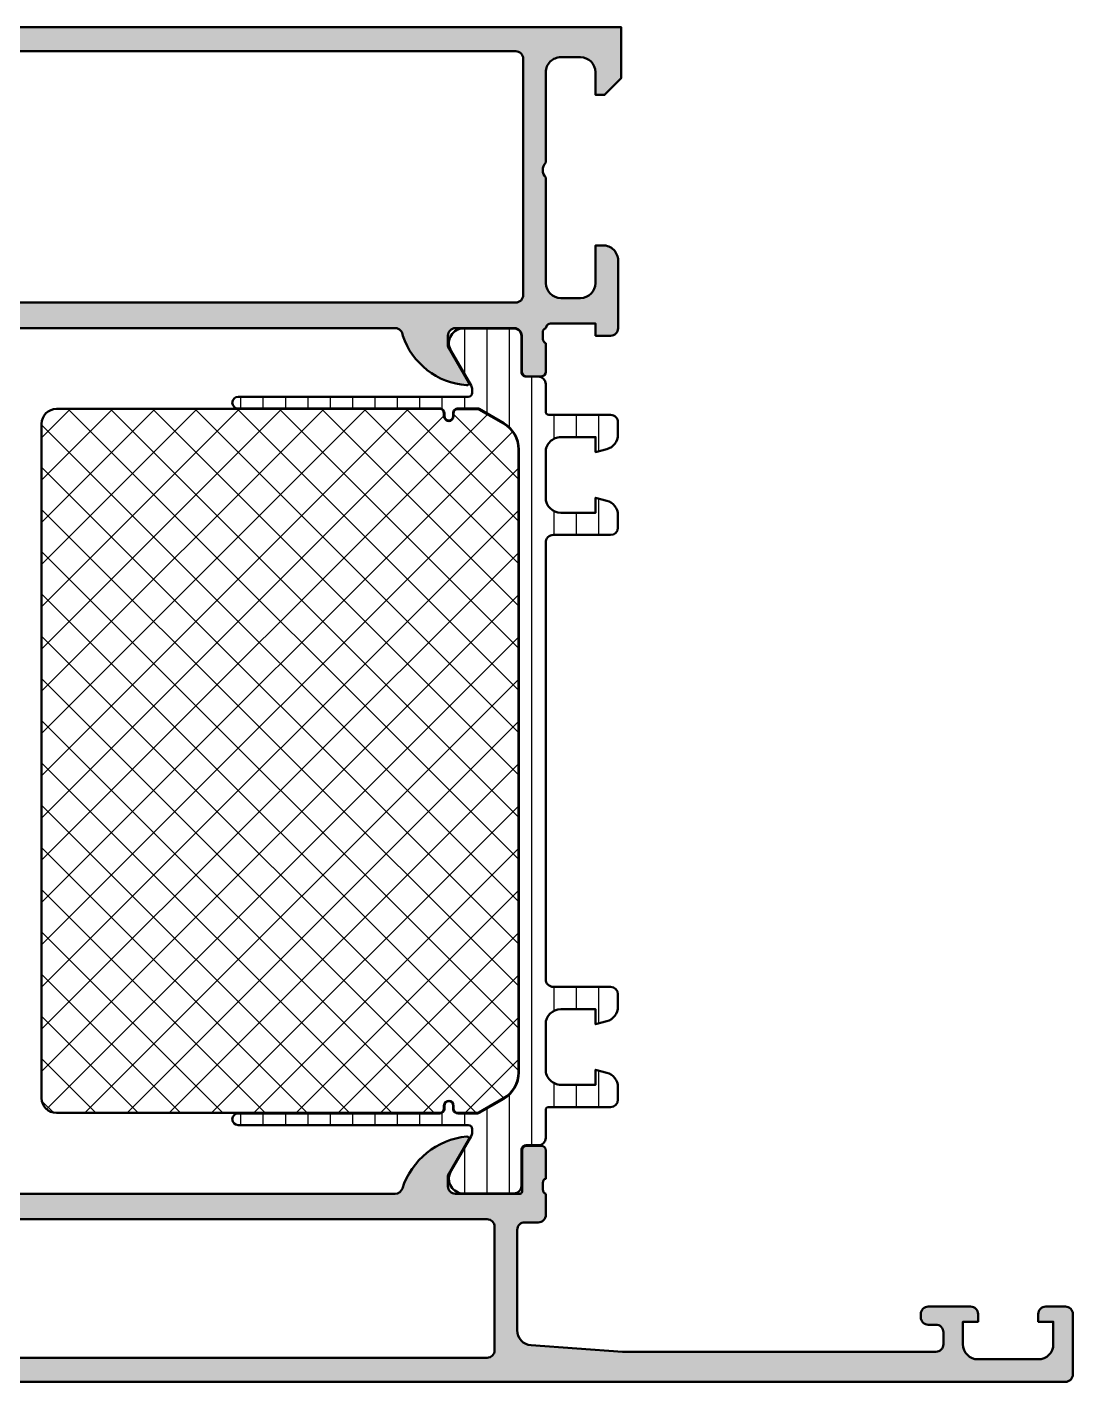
# Model space of a CAD drawing. Extents: x 0 to 134, y 0 to 90.
# Drawn here: x 64.6 to 134, y 0 to 90 of the extents above; entities that cross this region are included whole.
import ezdxf

# ---------------------------------------------------------------- set-up
doc = ezdxf.new("R2010")
doc.units = 0
for name, color, linetype, lineweight in [('0S-Alu contour', 7, 'Continuous', 50), ('0S-Alu hatch', 252, 'Continuous', 25), ('0S-Plastic contour', 254, 'Continuous', 50), ('0S-Plastic hatch', 253, 'Continuous', 25), ('0S-PT contour', 91, 'Continuous', 50), ('0S-PT hatch', 103, 'Continuous', 25)]:
    doc.layers.add(name, color=color, linetype=linetype, lineweight=lineweight)

# ---------------------------------------------------------------- blocks, each defined once
blk = doc.blocks.new('465200__F6A67DD2_55C5_4145_9FDA_0EECEDDFF865_')
at = {"layer": '0S-PT hatch'}
h = blk.add_hatch(dxfattribs=at)
h.set_pattern_fill('ANSI37', color=256, scale=0.625, angle=90, style=0)
h.set_pattern_definition([(135, (0, 0), (-1.403165018917055, -1.403165018917055), []), (225, (0, 0), (1.403165018917055, -1.403165018917055), [])])
edge = h.paths.add_edge_path()
edge.add_arc((66.49999999999969, 63.65020331974261), 0.9799999999999897, 89.99999999989366, 180)
edge.add_line((65.5199999999997, 63.65020331974263), (65.51999999999971, 18.84979668030451))
edge.add_arc((66.49999999999972, 18.84979668030451), 0.9800000000000039, 180, 269.9999999999992)
edge.add_line((66.4999999999997, 17.86979668030451), (91.95634587524384, 17.86979668030452))
edge.add_arc((91.95634587524384, 18.14979668030451), 0.279999999999994, 270, 360)
edge.add_line((92.23634587524386, 18.14979668030451), (92.23634587524383, 18.35036747559076))
edge.add_ellipse((92.55577507995758, 18.35036747559076), major_axis=(-0.3194292047137708, 0), ratio=1, start_angle=180, end_angle=360, ccw=False)
edge.add_line((92.87520428467137, 18.35036747559076), (92.87520428467137, 18.14979668030452))
edge.add_arc((93.15520428467136, 18.14979668030452), 0.2799999999999869, 180, 266.4872129359785)
edge.add_line((93.13804832119982, 17.87032275859203), (94.46501280946013, 17.87032275859203))
edge.add_arc((94.46501280946013, 18.05032275859202), 0.1799999999999891, 270, 300.0000000000032)
edge.add_line((94.55501280946014, 17.89443818591083), (96.18999999999971, 18.83839848049042))
edge.add_arc((95.1999999999997, 20.55312877998359), 1.979999999999984, 300.0000000000006, 360)
edge.add_line((97.17999999999967, 20.5531287799836), (97.17999999999967, 61.94646458067264))
edge.add_arc((95.1999999999997, 61.94646458067266), 1.979999999999975, 0, 60.00000000000031)
edge.add_line((96.18999999999969, 63.66119488016583), (94.55501280946012, 64.60515517474539))
edge.add_arc((94.46501280946019, 64.44927060206425), 0.1799999999999199, 60.00000000001015, 90.00000000001357)
edge.add_line((94.46501280946013, 64.62927060206417), (93.13858592838739, 64.62927060206417))
edge.add_arc((93.15574189185917, 64.3497966803517), 0.279999999999983, 93.512787064074, 180)
edge.add_line((92.87574189185916, 64.34979668035167), (92.87574189185916, 64.14922588506545))
edge.add_ellipse((92.55577507995758, 64.14922588506545), major_axis=(-0.3199668119015797, 0), ratio=1, start_angle=0, end_angle=180, ccw=False)
edge.add_line((92.235808268056, 64.14922588506545), (92.235808268056, 64.34979668030452))
edge.add_arc((91.95540162866504, 64.34979668030452), 0.2804066393909608, 0, 89.99999999989257)
edge.add_line((91.95540162866558, 64.63020331969548), (66.5000000000015, 64.6302033197426))
at = {"layer": '0S-PT contour', "color": 7}
for points in [[(91.95540162866558, 64.63020331969548), (66.5000000000015, 64.6302033197426)], [(92.235808268056, 64.14922588506545), (92.235808268056, 64.34979668030452)], [(92.87574189185916, 64.34979668035167), (92.87574189185916, 64.14922588506545)], [(94.46501280946013, 64.62927060206417), (93.13858592838739, 64.62927060206417)], [(96.18999999999969, 63.66119488016583), (94.55501280946012, 64.60515517474539)], [(65.5199999999997, 63.65020331974263), (65.51999999999971, 18.84979668030451)], [(97.17999999999967, 20.5531287799836), (97.17999999999967, 61.94646458067264)], [(92.23634587524386, 18.14979668030451), (92.23634587524383, 18.35036747559076)], [(92.87520428467137, 18.35036747559076), (92.87520428467137, 18.14979668030452)], [(94.55501280946014, 17.89443818591083), (96.18999999999971, 18.83839848049042)], [(66.4999999999997, 17.86979668030451), (91.95634587524384, 17.86979668030452)], [(93.13804832119982, 17.87032275859203), (94.46501280946013, 17.87032275859203)]]:
    blk.add_lwpolyline(points, dxfattribs=at)
for centre, radius, start, end in [((66.49999999999969, 63.65020331974261), 0.9799999999999897, 89.99999999989366, 180), ((91.95540162866504, 64.34979668030452), 0.2804066393909608, 0, 89.99999999989257), ((93.15574189185917, 64.3497966803517), 0.279999999999983, 93.512787064074, 180), ((94.46501280946019, 64.44927060206425), 0.1799999999999199, 60.00000000001015, 90.00000000001357), ((95.1999999999997, 61.94646458067266), 1.979999999999975, 0, 60.00000000000031), ((95.1999999999997, 20.55312877998359), 1.979999999999984, 300.0000000000006, 0), ((66.49999999999972, 18.84979668030451), 0.9800000000000039, 180, 269.9999999999992), ((91.95634587524384, 18.14979668030451), 0.279999999999994, 270, 0), ((93.15520428467136, 18.14979668030452), 0.2799999999999869, 180, 266.4872129359785), ((94.46501280946013, 18.05032275859202), 0.1799999999999891, 270, 300.0000000000032)]:
    blk.add_arc(centre, radius, start, end, dxfattribs=at)
at = {"layer": '0S-PT contour', "color": 7, "extrusion": (0, 0, -1)}
for centre, radius, start, end in [((-92.55577507995758, 64.14922588506545), 0.3199668119015797, 180, 0), ((-92.55577507995758, 18.35036747559076), 0.3194292047137708, 0, 180)]:
    blk.add_arc(centre, radius, start, end, dxfattribs=at)
blk = doc.blocks.new('345290__9C5CBF1D_44F8_45E6_90B4_5509C585F7AF_')
at = {"layer": '0S-Alu hatch'}
h = blk.add_hatch(color=256, dxfattribs=at)
edge = h.paths.add_edge_path()
edge.add_line((30, 89.99986267089842), (30, 86.59983825683594))
edge.add_line((30, 86.59983825683594), (31.09997558593749, 85.49986267089844))
edge.add_line((31.09997558593749, 85.49986267089844), (31.69995117187502, 85.49986267089844))
edge.add_line((31.69995117187502, 85.49986267089844), (31.69995116745238, 87.0002263818342))
edge.add_ellipse((32.70002996450332, 87.0002263818342), major_axis=(-1.000078797050935, 0), ratio=1, start_angle=270, end_angle=360, ccw=False)
edge.add_line((32.70002996450332, 88.00030517888513), (33.99995277954854, 88.00030517689618))
edge.add_ellipse((33.99995277716077, 87.00025795294204), major_axis=(-1.000047223954155, 0), ratio=1, start_angle=180, end_angle=269.9999998631976, ccw=False)
edge.add_line((35.00000000111493, 87.00025795294202), (34.99999999999999, 80.99986267089844))
edge.add_ellipse((34.47516065968161, 80.49986267089844), major_axis=(-0.7248836686985244, 0), ratio=1, start_angle=136.3884232636878, end_angle=223.6115767363123, ccw=False)
edge.add_line((34.99999999999999, 79.99986267089844), (35.00000000172846, 72.99992146862739))
edge.add_ellipse((33.99994120227102, 72.9999214686274), major_axis=(-1.000058799457441, 0), ratio=1, start_angle=90.0000000000004, end_angle=180, ccw=False)
edge.add_line((33.99994120227102, 71.99986266916997), (32.70003864111423, 71.99986266707322))
edge.add_ellipse((32.70003864244395, 72.9999501414674), major_axis=(-1.000087474394177, 0), ratio=1, start_angle=0, end_angle=89.99999992381908, ccw=False)
edge.add_line((31.69995116804977, 72.9999501414674), (31.69995117187499, 75.49986267089844))
edge.add_line((31.69995117187499, 75.49986267089844), (31.20003864244394, 75.49986267472366))
edge.add_arc((31.20003864244394, 74.49977520032948), 1.000087474394177, 90, 180.0007771235139)
edge.add_line((30.19995116814176, 74.49976163577497), (30.20001220671205, 69.99983678000996))
edge.add_arc((30.69997783995461, 69.99984356179488), 0.499965633288563, 180.0007771887011, 269.9991257357867)
edge.add_line((30.69997021108448, 69.49987792856453), (31.70001220703124, 69.49986267089844))
edge.add_line((31.70001220703124, 69.49986267089844), (31.70001220703124, 70.29986572265625))
edge.add_line((31.70001220703124, 70.29986572265625), (34.68944279803225, 70.29986572265625))
edge.add_ellipse((34.68944279803226, 69.99986572265627), major_axis=(-0.2999999999999829, 0), ratio=1, start_angle=194.9227109911817, end_angle=270.00000000000136, ccw=False)
edge.add_line((34.97932502224387, 70.07712047064062), (35.00910537231697, 69.9975213705993))
edge.add_ellipse((34.91999941316386, 69.73213174370548), major_axis=(-0.2799491489885902, 0), ratio=1, start_angle=178.9085105401069, end_angle=251.440253273017, ccw=False)
edge.add_line((35.19989776611327, 69.72679901123048), (35.19989776611327, 69.27321624755858))
edge.add_ellipse((34.88152019348815, 69.29646207838206), major_axis=(-0.3192250732654559, 0), ratio=1, start_angle=111.764327680348, end_angle=175.8240500989079, ccw=False)
edge.add_line((34.99988555908202, 68.99999237060543), (34.99988555908202, 67.10001068115237))
edge.add_arc((35.29988555908203, 67.10001068115236), 0.3000000000000114, 180, 270)
edge.add_line((35.29988555908203, 66.80001068115234), (36.29986114501954, 66.80001068115234))
edge.add_arc((36.29986114501953, 67.10001068115236), 0.3000000000000114, 270.0000000000013, 360)
edge.add_line((36.59986114501954, 67.10001068115236), (36.59986114430814, 69.49996569766795))
edge.add_ellipse((37.09988781795706, 69.49996569766796), major_axis=(-0.5000266736489181, 0), ratio=1, start_angle=269.9998879154346, end_angle=360, ccw=False)
edge.add_line((37.09988879613159, 69.99999237131593), (40.99989816009277, 69.9999847414483))
edge.add_ellipse((40.9998971819026, 69.50000017896708), major_axis=(-0.4999845624821736, 0), ratio=1, start_angle=180, end_angle=269.999887904203, ccw=False)
edge.add_line((41.49988174438479, 69.5000001789671), (41.49988174438475, 68.79998779296872))
edge.add_line((41.49988174438475, 68.79998779296872), (40.11163711547847, 66.39547729492186))
edge.add_arc((40.23548870145664, 66.3375695956678), 0.1367205799512543, 154.9412222859963, 284.9219815314118)
edge.add_arc((39.88221294863466, 71.06592912487172), 4.87596986762573, 274.5697539494076, 341.2671829279438)
edge.add_ellipse((44.99987012242541, 69.50000017786756), major_axis=(-0.4999845635816728, 0), ratio=1, start_angle=-90.00000000000159, end_angle=0.0017689652212879992, ccw=False)
edge.add_line((44.99987012242542, 69.99998474144923), (89.00011444091797, 69.99998474121094))
edge.add_ellipse((89.00012987757465, 69.50000017786762), major_axis=(-0.499984563581616, 0), ratio=1, start_angle=179.9982310347787, end_angle=270.0017689651686, ccw=False)
edge.add_arc((94.11778705136528, 71.06592912487183), 4.875969867625808, 198.7328170720611, 265.4302460508943)
edge.add_arc((93.76451129854075, 66.3375695956733), 0.1367205799512545, 255.0780184807992, 385.0587777114593)
edge.add_line((93.8883628845215, 66.39547729492186), (92.50011825561523, 68.79998779296875))
edge.add_line((92.50011825561523, 68.79998779296875), (92.50011825561522, 69.5000001789671))
edge.add_ellipse((93.0001028180974, 69.50000017896707), major_axis=(-0.4999845624821831, 0), ratio=1, start_angle=270.0001120845661, end_angle=360, ccw=False)
edge.add_line((93.00010184000524, 69.9999847414483), (96.90011120390295, 69.99999237131593))
edge.add_ellipse((96.9001121820429, 69.49996569766792), major_axis=(-0.5000266736489652, 0), ratio=1, start_angle=180, end_angle=270.0001120806028, ccw=False)
edge.add_line((97.40013885569186, 69.49996569766793), (97.40013885498045, 67.10001068124129))
edge.add_arc((97.70013885498045, 67.10001068115234), 0.2999999999999971, 180, 270)
edge.add_line((97.70013885498045, 66.80001068115234), (98.70011444091796, 66.80001068115234))
edge.add_arc((98.70011444091796, 67.10001068115236), 0.3000000000000114, 270, 360)
edge.add_line((99.00011444091797, 67.10001068115236), (99.00011444091795, 68.99999237060547))
edge.add_ellipse((99.11847980651179, 69.29646207838209), major_axis=(-0.3192250732654278, 0), ratio=1, start_angle=4.175949901102683, end_angle=68.23567231965689, ccw=False)
edge.add_line((98.8001022338867, 69.27321624755855), (98.8001022338867, 69.72679901123183))
edge.add_ellipse((99.08000058683612, 69.73213174370547), major_axis=(-0.2799491489885681, 0), ratio=1, start_angle=-71.440253273015, end_angle=1.0914894596132854, ccw=False)
edge.add_line((98.990894627683, 69.99752137059927), (99.02067497775619, 70.07712047064074))
edge.add_ellipse((99.31055720196781, 69.99986572265621), major_axis=(-0.3000000000000513, 0), ratio=1, start_angle=270.00000000000813, end_angle=345.07728900878527, ccw=False)
edge.add_line((99.31055720196775, 70.29986572265626), (102.2999877929687, 70.29986572265625))
edge.add_line((102.2999877929687, 70.29986572265625), (102.2999877929687, 69.49986267089844))
edge.add_line((102.2999877929687, 69.49986267089844), (103.3000297889155, 69.49987792856452))
edge.add_arc((103.3000221600453, 69.99984356179488), 0.4999656332885638, 270.0008742642137, 359.9992228764861)
edge.add_line((103.7999877932879, 69.99983678057696), (103.8000488318582, 74.49976163592396))
edge.add_arc((102.799961357556, 74.49977520032948), 1.000087474394179, 359.9992228849279, 449.9999999999992)
edge.add_line((102.799961357556, 75.49986267472366), (102.300048828125, 75.49986267089844))
edge.add_line((102.300048828125, 75.49986267089844), (102.3000488319502, 72.9999501414674))
edge.add_ellipse((101.299961357556, 72.99995014146741), major_axis=(-1.000087474394192, 0), ratio=1, start_angle=90.0000000000008, end_angle=180, ccw=False)
edge.add_line((101.299961357556, 71.99986266707322), (100.0000587947862, 71.99986266916996))
edge.add_ellipse((100.000058797729, 72.99992146862742), major_axis=(-1.000058799457463, 0), ratio=1, start_angle=0, end_angle=89.99999983140168, ccw=False)
edge.add_line((98.99999999827153, 72.9999214686274), (99, 79.99986267089844))
edge.add_ellipse((99.52483934031832, 80.49986267089844), major_axis=(-0.7248836686984834, 0), ratio=1, start_angle=-43.611576736315385, end_angle=43.611576736315385, ccw=False)
edge.add_line((99, 80.99986267089844), (98.99999999888507, 87.00025795294204))
edge.add_ellipse((100.0000472228392, 87.00025795294206), major_axis=(-1.000047223954126, 0), ratio=1, start_angle=269.99999999999756, end_angle=360, ccw=False)
edge.add_line((100.0000472228392, 88.00030517689618), (101.2999700363544, 88.00030517888513))
edge.add_ellipse((101.2999700354966, 87.00022638183421), major_axis=(-1.000078797050932, 0), ratio=1, start_angle=180, end_angle=269.9999999508607, ccw=False)
edge.add_line((102.3000488325476, 87.0002263818342), (102.300048828125, 85.49986267089844))
edge.add_line((102.300048828125, 85.49986267089844), (102.9000244140625, 85.49986267089844))
edge.add_line((102.9000244140625, 85.49986267089844), (104, 86.59983825683594))
edge.add_line((104, 86.59983825683594), (104, 90.00013732910156))
edge.add_line((104, 90.00013732910156), (30, 89.99986267089842))
edge = h.paths.add_edge_path()
edge.add_ellipse((37.00000493867847, 87.89986688749339), major_axis=(-0.4999896799959203, 0), ratio=1, start_angle=270, end_angle=360, ccw=False)
edge.add_line((37.00000493867847, 88.39985656748931), (96.99999506132237, 88.39985656748934))
edge.add_ellipse((96.99999506132147, 87.89986688749337), major_axis=(-0.4999896799959629, 0), ratio=1, start_angle=180, end_angle=269.99999999989905, ccw=False)
edge.add_line((97.49998474131743, 87.89986688749337), (97.49998474146103, 72.1998754335953))
edge.add_ellipse((96.99996892675287, 72.19987543359869), major_axis=(-0.5000158147081559, 0), ratio=1, start_angle=90.00181214608818, end_angle=180, ccw=False)
edge.add_line((96.99998474121092, 71.69985961914062), (37.00003107324708, 71.69985961889054))
edge.add_ellipse((37.00003107324707, 72.19987543359865), major_axis=(-0.5000158147081138, 0), ratio=1, start_angle=0, end_angle=90.0000000000008, ccw=False)
edge.add_line((36.50001525853896, 72.19987543359865), (36.50001525868255, 87.89986688750135))
at = {"layer": '0S-Alu contour', "color": 7}
for points in [[(102.3000488325476, 87.0002263818342), (102.300048828125, 85.49986267089844), (102.9000244140625, 85.49986267089844), (104, 86.59983825683594), (104, 90.00013732910156), (30, 89.99986267089842)], [(30, 89.99986267089842), (30, 86.59983825683594), (31.09997558593749, 85.49986267089844), (31.69995117187502, 85.49986267089844), (31.69995116745238, 87.0002263818342)], [(37.00000493867847, 88.39985656748931), (96.99999506132237, 88.39985656748934)], [(32.70002996450332, 88.00030517888513), (33.99995277954854, 88.00030517689618)], [(36.50001525853896, 72.19987543359865), (36.50001525868255, 87.89986688750135)], [(97.49998474131743, 87.89986688749337), (97.49998474146103, 72.1998754335953)], [(100.0000472228392, 88.00030517689618), (101.2999700363544, 88.00030517888513)], [(35.00000000111493, 87.00025795294202), (34.99999999999999, 80.99986267089844)], [(99, 80.99986267089844), (98.99999999888507, 87.00025795294204)], [(34.99999999999999, 79.99986267089844), (35.00000000172846, 72.99992146862739)], [(98.99999999827153, 72.9999214686274), (99, 79.99986267089844)], [(31.69995116804977, 72.9999501414674), (31.69995117187499, 75.49986267089844), (31.20003864244394, 75.49986267472366)], [(102.799961357556, 75.49986267472366), (102.300048828125, 75.49986267089844), (102.3000488319502, 72.9999501414674)], [(30.19995116814176, 74.49976163577497), (30.20001220671205, 69.99983678000996)], [(103.7999877932879, 69.99983678057696), (103.8000488318582, 74.49976163592396)], [(33.99994120227102, 71.99986266916997), (32.70003864111423, 71.99986266707322)], [(96.99998474121092, 71.69985961914062), (37.00003107324708, 71.69985961889054)], [(101.299961357556, 71.99986266707322), (100.0000587947862, 71.99986266916996)], [(30.69997021108448, 69.49987792856453), (31.70001220703124, 69.49986267089844), (31.70001220703124, 70.29986572265625), (34.68944279803225, 70.29986572265625)], [(99.31055720196775, 70.29986572265626), (102.2999877929687, 70.29986572265625), (102.2999877929687, 69.49986267089844), (103.3000297889155, 69.49987792856452)], [(34.97932502224387, 70.07712047064062), (35.00910537231697, 69.9975213705993)], [(35.19989776611327, 69.72679901123048), (35.19989776611327, 69.27321624755858)], [(36.59986114501954, 67.10001068115236), (36.59986114430814, 69.49996569766795)], [(37.09988879613159, 69.99999237131593), (40.99989816009277, 69.9999847414483)], [(41.49988174438479, 69.5000001789671), (41.49988174438475, 68.79998779296872), (40.11163711547847, 66.39547729492186)], [(44.99987012242542, 69.99998474144923), (89.00011444091797, 69.99998474121094)], [(93.8883628845215, 66.39547729492186), (92.50011825561523, 68.79998779296875), (92.50011825561522, 69.5000001789671)], [(93.00010184000524, 69.9999847414483), (96.90011120390295, 69.99999237131593)], [(97.40013885569186, 69.49996569766793), (97.40013885498045, 67.10001068124129)], [(98.8001022338867, 69.27321624755855), (98.8001022338867, 69.72679901123183)], [(98.990894627683, 69.99752137059927), (99.02067497775619, 70.07712047064074)], [(34.99988555908202, 68.99999237060543), (34.99988555908202, 67.10001068115237)], [(99.00011444091797, 67.10001068115236), (99.00011444091795, 68.99999237060547)], [(35.29988555908203, 66.80001068115234), (36.29986114501954, 66.80001068115234)], [(97.70013885498045, 66.80001068115234), (98.70011444091796, 66.80001068115234)]]:
    blk.add_lwpolyline(points, dxfattribs=at)
at = {"layer": '0S-Alu contour', "color": 7, "extrusion": (0, 0, -1)}
for centre, radius, start, end in [((-37.00000493867847, 87.89986688749339), 0.4999896799959203, 0, 90), ((-96.99999506132147, 87.89986688749337), 0.4999896799959629, 90.00000000010095, 180), ((-32.70002996450332, 87.0002263818342), 1.000078797050935, 0, 90), ((-33.99995277716077, 87.00025795294204), 1.000047223954155, 90.00000013680237, 180), ((-100.0000472228392, 87.00025795294206), 1.000047223954126, 0, 90.00000000000244), ((-101.2999700354966, 87.00022638183421), 1.000078797050932, 90.00000004913932, 180), ((-34.47516065968161, 80.49986267089844), 0.7248836686985244, 136.3884232636877, 223.6115767363122), ((-99.52483934031832, 80.49986267089844), 0.7248836686984834, 316.3884232636846, 43.61157673631534), ((-32.70003864244395, 72.9999501414674), 1.000087474394177, 270.0000000761809, 0), ((-33.99994120227102, 72.9999214686274), 1.000058799457441, 180, 269.9999999999996), ((-100.000058797729, 72.99992146862742), 1.000058799457463, 270.0000001685984, 0), ((-101.299961357556, 72.99995014146741), 1.000087474394192, 180, 269.9999999999992), ((-37.00003107324707, 72.19987543359865), 0.5000158147081138, 269.9999999999992, 0), ((-96.99996892675287, 72.19987543359869), 0.5000158147081559, 180, 269.9981878539118), ((-34.68944279803226, 69.99986572265627), 0.2999999999999829, 89.99999999999864, 165.0772890088183), ((-99.31055720196781, 69.99986572265621), 0.3000000000000513, 14.92271099121475, 89.99999999999186), ((-34.91999941316386, 69.73213174370548), 0.2799491489885902, 108.559746726983, 181.0914894598931), ((-37.09988781795706, 69.49996569766796), 0.5000266736489181, 0, 90.00011208456537), ((-40.9998971819026, 69.50000017896708), 0.4999845624821736, 90.00011209579701, 180), ((-44.99987012242541, 69.50000017786756), 0.4999845635816728, 359.9982310347787, 90.0000000000016), ((-89.00012987757465, 69.50000017786762), 0.499984563581616, 89.99823103483143, 180.0017689652214), ((-93.0001028180974, 69.50000017896707), 0.4999845624821831, 0, 89.99988791543389), ((-96.9001121820429, 69.49996569766792), 0.5000266736489652, 89.99988791939724, 180), ((-99.08000058683612, 69.73213174370547), 0.2799491489885681, 358.9085105403867, 71.44025327301512), ((-34.88152019348815, 69.29646207838206), 0.3192250732654559, 184.1759499010921, 248.235672319652), ((-99.11847980651179, 69.29646207838209), 0.3192250732654278, 291.7643276803431, 355.8240500988973)]:
    blk.add_arc(centre, radius, start, end, dxfattribs=at)
at = {"layer": '0S-Alu contour', "color": 7}
for centre, radius, start, end in [((31.20003864244394, 74.49977520032948), 1.000087474394177, 90, 180.0007771235139), ((102.799961357556, 74.49977520032948), 1.000087474394179, 359.9992228849279, 89.9999999999992), ((30.69997783995461, 69.99984356179488), 0.499965633288563, 180.0007771887011, 269.9991257357867), ((39.88221294863466, 71.06592912487172), 4.87596986762573, 274.5697539494076, 341.2671829279438), ((94.11778705136528, 71.06592912487183), 4.875969867625808, 198.7328170720611, 265.4302460508943), ((103.3000221600453, 69.99984356179488), 0.4999656332885638, 270.0008742642137, 359.9992228764861), ((35.29988555908203, 67.10001068115236), 0.3000000000000114, 180, 270), ((36.29986114501953, 67.10001068115236), 0.3000000000000114, 270.0000000000013, 0), ((97.70013885498045, 67.10001068115234), 0.2999999999999971, 180, 270), ((98.70011444091796, 67.10001068115236), 0.3000000000000114, 270, 0), ((40.23548870145664, 66.3375695956678), 0.1367205799512543, 154.9412222859963, 284.9219815314118), ((93.76451129854075, 66.3375695956733), 0.1367205799512545, 255.0780184807992, 25.05877771145927)]:
    blk.add_arc(centre, radius, start, end, dxfattribs=at)
blk = doc.blocks.new('245325__3BDD994E_D085_4934_B4A0_D1FEFA89AFDF___FDA5899E_7676_430F_BDF0_A3F047835056_')
at = {"layer": '0S-Plastic hatch'}
h = blk.add_hatch(dxfattribs=at)
h.set_pattern_fill('ANSI31', color=256, scale=0.4680000000000001, angle=45, style=0)
h.set_pattern_definition([(90, (0, 0), (-1.4859, 0), [])])
edge = h.paths.add_edge_path()
edge.add_arc((99.19999999999973, 64.45000000004718), 0.2100000000000222, 180, 270.0000000000039)
edge.add_line((99.19999999999973, 64.24000000004716), (103.2999999999997, 64.2400000000472))
edge.add_ellipse((103.2999999999997, 63.75000000004722), major_axis=(-0.4899999999999949, 0), ratio=1, start_angle=180, end_angle=270.00000000000165, ccw=False)
edge.add_line((103.7899999999997, 63.75000000004722), (103.7899999999997, 62.91925077667285))
edge.add_ellipse((102.7999999999998, 62.91925077667283), major_axis=(-0.9899999999998811, 0), ratio=1, start_angle=105.00000000000341, end_angle=180, ccw=False)
edge.add_line((103.0562308546513, 61.96298420864678), (102.3099999999997, 61.76303225377563))
edge.add_line((102.3099999999997, 61.76303225377563), (102.3099999999997, 62.76000000004712))
edge.add_line((102.3099999999997, 62.76000000004712), (99.99999999999973, 62.76000000004717))
edge.add_arc((99.99999999999972, 61.75000000004717), 1.010000000000005, 89.9999999999984, 180)
edge.add_line((98.9899999999997, 61.75000000004718), (98.9899999999997, 58.75000000004718))
edge.add_arc((99.99999999999969, 58.75000000004718), 1.00999999999999, 180, 269.9999999999992)
edge.add_line((99.99999999999967, 57.74000000004718), (102.3099999999997, 57.74000000004717))
edge.add_line((102.3099999999997, 57.74000000004717), (102.3099999999997, 58.73696774631877))
edge.add_line((102.3099999999997, 58.73696774631877), (103.0562308546512, 58.53701579144774))
edge.add_ellipse((102.7999999999997, 57.58074922342159), major_axis=(-0.9899999999999664, 0), ratio=1, start_angle=180, end_angle=255.0000000000015, ccw=False)
edge.add_line((103.7899999999997, 57.5807492234216), (103.7899999999997, 56.75000000004714))
edge.add_ellipse((103.2999999999997, 56.75000000004715), major_axis=(-0.4899999999999523, 0), ratio=1, start_angle=90, end_angle=180, ccw=False)
edge.add_line((103.2999999999997, 56.26000000004719), (99.49999999999969, 56.26000000004716))
edge.add_arc((99.49999999999969, 55.75000000004717), 0.509999999999998, 90, 180)
edge.add_line((98.9899999999997, 55.75000000004717), (98.9899999999997, 26.74999999999999))
edge.add_arc((99.49999999999969, 26.74999999999998), 0.5099999999999909, 180, 270)
edge.add_line((99.49999999999969, 26.23999999999999), (103.2999999999997, 26.24))
edge.add_ellipse((103.2999999999997, 25.75000000000003), major_axis=(-0.4899999999999736, 0), ratio=1, start_angle=180, end_angle=269.99999999999835, ccw=False)
edge.add_line((103.7899999999997, 25.75000000000006), (103.7899999999997, 24.91925077662572))
edge.add_ellipse((102.7999999999996, 24.91925077662573), major_axis=(-0.9900000000001085, 0), ratio=1, start_angle=104.9999999999971, end_angle=180, ccw=False)
edge.add_line((103.056230854651, 23.96298420859944), (102.3099999999997, 23.76303225372847))
edge.add_line((102.3099999999997, 23.76303225372847), (102.3099999999997, 24.75999999999998))
edge.add_line((102.3099999999997, 24.75999999999998), (99.99999999999962, 24.75999999999995))
edge.add_arc((99.99999999999964, 23.75000000000001), 1.009999999999934, 90.00000000000081, 180)
edge.add_line((98.9899999999997, 23.75000000000002), (98.9899999999997, 20.75))
edge.add_arc((99.99999999999969, 20.75), 1.00999999999999, 180, 270.0000000000008)
edge.add_line((99.99999999999972, 19.74), (102.3099999999997, 19.74))
edge.add_line((102.3099999999997, 19.74), (102.3099999999997, 20.73696774627159))
edge.add_line((102.3099999999997, 20.73696774627159), (103.0562308546512, 20.53701579140049))
edge.add_ellipse((102.7999999999997, 19.58074922337434), major_axis=(-0.989999999999981, 0), ratio=1, start_angle=180, end_angle=254.9999999999991, ccw=False)
edge.add_line((103.7899999999997, 19.58074922337433), (103.7899999999997, 18.74999999999993))
edge.add_ellipse((103.2999999999997, 18.74999999999995), major_axis=(-0.4900000000000091, 0), ratio=1, start_angle=90.0000000000017, end_angle=180, ccw=False)
edge.add_line((103.2999999999997, 18.25999999999994), (99.19999999999975, 18.26))
edge.add_arc((99.19999999999975, 18.04999999999998), 0.2100000000000222, 90, 180)
edge.add_line((98.98999999999972, 18.04999999999998), (98.98999999999968, 16.20999432109049))
edge.add_ellipse((98.500002678902, 16.20999432109049), major_axis=(-0.4899973210976896, 0), ratio=1, start_angle=90.0000000000017, end_angle=180, ccw=False)
edge.add_line((98.50000267890202, 15.7199969999928), (97.68966866665957, 15.71999699999998))
edge.add_arc((97.68966866665951, 15.40999699999992), 0.3100000000000573, 89.99999999998948, 180.0079248428868)
edge.add_line((97.37966866962475, 15.4099541224737), (97.38000061237656, 13.01006375010292))
edge.add_ellipse((96.89000463963306, 13.00999597742343), major_axis=(-0.4899959774304124, 0), ratio=1, start_angle=89.9999999982237, end_angle=180.0079247354532, ccw=False)
edge.add_line((96.89000463961789, 12.51999999999302), (93.41417750380862, 12.51999999999998))
edge.add_ellipse((93.55577115088468, 13.49981807472284), major_axis=(-0.989996070924478, 0), ratio=1, start_angle=-32.74075698838351, end_angle=81.77710364110283, ccw=False)
edge.add_line((92.7230594459038, 14.03524634894241), (94.0416957421122, 16.31919172373777))
edge.add_arc((93.6000236536927, 16.57419118792785), 0.5099989808088508, 330.0000034006479, 360.005743823361)
edge.add_line((94.11002263193886, 16.57424231462573), (94.10999999868382, 16.80002606457014))
edge.add_arc((93.849999999945, 16.79999999995469), 0.2600000000452897, 0.0057438170791521, 89.99999999386829)
edge.add_line((93.84999999997281, 17.05999999999998), (78.5710135329807, 17.06000000000057))
edge.add_ellipse((78.57101353298069, 17.44925907311704), major_axis=(-0.3892590731164738, 0), ratio=1, start_angle=-89.99999999999778, end_angle=90.0000000000021, ccw=False)
edge.add_line((78.57101353298069, 17.83851814623351), (91.9548640214773, 17.83851814623351))
edge.add_arc((91.95486402147729, 18.15000000000004), 0.3114818537665265, 270.0000000000026, 360)
edge.add_line((92.26634587524381, 18.15000000000005), (92.26634587524384, 18.35057079528622))
edge.add_ellipse((92.55577507995758, 18.35057079528622), major_axis=(-0.2894292047137554, 0), ratio=1, start_angle=180, end_angle=360, ccw=False)
edge.add_line((92.84520428467135, 18.35057079528622), (92.84520428467137, 18.14999999999996))
edge.add_arc((93.15520428467131, 18.14999999999997), 0.3099999999999454, 180, 273.338438721103)
edge.add_line((93.17325675763466, 17.84052607828785), (94.46501280945994, 17.84052607828746))
edge.add_arc((94.46501280946, 18.05052607828747), 0.2100000000000151, 269.9999999999806, 299.9999999999989)
edge.add_line((94.57001280946, 17.86866074349273), (96.20499999999969, 18.81262103807236))
edge.add_arc((95.19999999999975, 20.55333209967908), 2.009999999999959, 299.9999999999986, 360)
edge.add_line((97.20999999999971, 20.55333209967907), (97.2099999999997, 61.94666790036812))
edge.add_arc((95.19999999999978, 61.94666790036813), 2.009999999999919, 0, 59.99999999999647)
edge.add_line((96.20499999999986, 63.68737896197472), (94.57001280946022, 64.63133925655447))
edge.add_arc((94.4650128094603, 64.44947392175982), 0.2099999999998961, 60.00000000000476, 90.0000000000155)
edge.add_line((94.46501280946025, 64.65947392175971), (93.17325675763679, 64.65947392175954))
edge.add_arc((93.15520428467161, 64.35000000004725), 0.3100000000002373, 86.66156127856075, 180)
edge.add_line((92.84520428467137, 64.35000000004723), (92.84520428467135, 64.14942920476096))
edge.add_ellipse((92.55577507995758, 64.14942920476099), major_axis=(-0.2894292047137554, 0), ratio=1, start_angle=0, end_angle=180, ccw=False)
edge.add_line((92.26634587524384, 64.14942920476099), (92.26634587524384, 64.35000000004709))
edge.add_arc((91.95486402147726, 64.35000000004709), 0.3114818537665656, 0, 90.00000000000261)
edge.add_line((91.95486402147726, 64.66148185381365), (78.57101353298069, 64.66148185381367))
edge.add_ellipse((78.57101353298069, 65.0507409269301), major_axis=(-0.3892590731164347, 0), ratio=1, start_angle=-90, end_angle=90, ccw=False)
edge.add_line((78.5710135329807, 65.44000000004654), (93.84999999997282, 65.44000000004719))
edge.add_arc((93.84999999997281, 65.70000000006468), 0.2600000000174845, 270.0000000000031, 359.9942561767024)
edge.add_line((94.10999999868383, 65.69997393542153), (94.1100226319114, 65.92575741233088))
edge.add_arc((93.60002263457785, 65.92580853910314), 0.5099999998962444, 359.9942561798751, 389.9999966024722)
edge.add_line((94.04169560553906, 66.18080851286092), (92.72305944590367, 68.46475365110496))
edge.add_ellipse((93.5557711508847, 69.00018192532431), major_axis=(-0.9899960709244858, 0), ratio=1, start_angle=-81.77710364109288, end_angle=32.74075698836867, ccw=False)
edge.add_line((93.41417750380847, 69.98000000004714), (96.89000463961789, 69.98000000005413))
edge.add_ellipse((96.89000463961789, 69.49000402260857), major_axis=(-0.4899959774455595, 0), ratio=1, start_angle=179.9920751942274, end_angle=270.00000000000165, ccw=False)
edge.add_line((97.38000061237646, 69.48993624932798), (97.37966866962469, 67.09004587703232))
edge.add_arc((97.68966866667469, 67.09000300006238), 0.3100000000152022, 179.9920752598558, 269.9999999976966)
edge.add_line((97.68966866666221, 66.78000300004717), (98.50000267890209, 66.78000300005435))
edge.add_ellipse((98.50000267890204, 66.29000567895672), major_axis=(-0.4899973210976328, 0), ratio=1, start_angle=180, end_angle=269.99999999999335, ccw=False)
edge.add_line((98.98999999999967, 66.29000567895666), (98.9899999999997, 64.4500000000472))
at = {"layer": '0S-Plastic contour', "color": 7}
for points in [[(93.41417750380847, 69.98000000004714), (96.89000463961789, 69.98000000005413)], [(97.38000061237646, 69.48993624932798), (97.37966866962469, 67.09004587703232)], [(94.04169560553906, 66.18080851286092), (92.72305944590367, 68.46475365110496)], [(97.68966866666221, 66.78000300004717), (98.50000267890209, 66.78000300005435)], [(94.10999999868383, 65.69997393542153), (94.1100226319114, 65.92575741233088)], [(98.98999999999967, 66.29000567895666), (98.9899999999997, 64.4500000000472)], [(78.5710135329807, 65.44000000004654), (93.84999999997282, 65.44000000004719)], [(91.95486402147726, 64.66148185381365), (78.57101353298069, 64.66148185381367)], [(92.26634587524384, 64.14942920476099), (92.26634587524384, 64.35000000004709)], [(92.84520428467137, 64.35000000004723), (92.84520428467135, 64.14942920476096)], [(94.46501280946025, 64.65947392175971), (93.17325675763679, 64.65947392175954)], [(96.20499999999986, 63.68737896197472), (94.57001280946022, 64.63133925655447)], [(99.19999999999973, 64.24000000004716), (103.2999999999997, 64.2400000000472)], [(103.7899999999997, 63.75000000004722), (103.7899999999997, 62.91925077667285)], [(103.0562308546513, 61.96298420864678), (102.3099999999997, 61.76303225377563), (102.3099999999997, 62.76000000004712), (99.99999999999973, 62.76000000004717)], [(97.20999999999971, 20.55333209967907), (97.2099999999997, 61.94666790036812)], [(98.9899999999997, 61.75000000004718), (98.9899999999997, 58.75000000004718)], [(99.99999999999967, 57.74000000004718), (102.3099999999997, 57.74000000004717), (102.3099999999997, 58.73696774631877), (103.0562308546512, 58.53701579144774)], [(103.7899999999997, 57.5807492234216), (103.7899999999997, 56.75000000004714)], [(103.2999999999997, 56.26000000004719), (99.49999999999969, 56.26000000004716)], [(98.9899999999997, 55.75000000004717), (98.9899999999997, 26.74999999999999)], [(99.49999999999969, 26.23999999999999), (103.2999999999997, 26.24)], [(103.7899999999997, 25.75000000000006), (103.7899999999997, 24.91925077662572)], [(103.056230854651, 23.96298420859944), (102.3099999999997, 23.76303225372847), (102.3099999999997, 24.75999999999998), (99.99999999999962, 24.75999999999995)], [(98.9899999999997, 23.75000000000002), (98.9899999999997, 20.75)], [(99.99999999999972, 19.74), (102.3099999999997, 19.74), (102.3099999999997, 20.73696774627159), (103.0562308546512, 20.53701579140049)], [(103.7899999999997, 19.58074922337433), (103.7899999999997, 18.74999999999993)], [(92.26634587524381, 18.15000000000005), (92.26634587524384, 18.35057079528622)], [(92.84520428467135, 18.35057079528622), (92.84520428467137, 18.14999999999996)], [(94.57001280946, 17.86866074349273), (96.20499999999969, 18.81262103807236)], [(98.98999999999972, 18.04999999999998), (98.98999999999968, 16.20999432109049)], [(103.2999999999997, 18.25999999999994), (99.19999999999975, 18.26)], [(78.57101353298069, 17.83851814623351), (91.9548640214773, 17.83851814623351)], [(93.17325675763466, 17.84052607828785), (94.46501280945994, 17.84052607828746)], [(93.84999999997281, 17.05999999999998), (78.5710135329807, 17.06000000000057)], [(92.7230594459038, 14.03524634894241), (94.0416957421122, 16.31919172373777)], [(94.11002263193886, 16.57424231462573), (94.10999999868382, 16.80002606457014)], [(97.37966866962475, 15.4099541224737), (97.38000061237656, 13.01006375010292)], [(98.50000267890202, 15.7199969999928), (97.68966866665957, 15.71999699999998)], [(96.89000463961789, 12.51999999999302), (93.41417750380862, 12.51999999999998)]]:
    blk.add_lwpolyline(points, dxfattribs=at)
at = {"layer": '0S-Plastic contour', "color": 7, "extrusion": (0, 0, -1)}
for centre, radius, start, end in [((-93.5557711508847, 69.00018192532431), 0.9899960709244858, 327.2592430116313, 81.77710364109286), ((-96.89000463961789, 69.49000402260857), 0.4899959774455596, 89.99999999999834, 180.0079248057727), ((-98.50000267890204, 66.29000567895672), 0.4899973210976328, 90.00000000000666, 180), ((-78.57101353298069, 65.0507409269301), 0.3892590731164347, 270, 90), ((-92.55577507995758, 64.14942920476099), 0.2894292047137554, 180, 0), ((-103.2999999999997, 63.75000000004722), 0.4899999999999949, 89.99999999999834, 180), ((-102.7999999999998, 62.91925077667283), 0.9899999999998811, 180, 254.9999999999966), ((-102.7999999999997, 57.58074922342159), 0.9899999999999666, 104.9999999999985, 180), ((-103.2999999999997, 56.75000000004715), 0.4899999999999523, 180, 270), ((-103.2999999999997, 25.75000000000003), 0.4899999999999736, 90.00000000000165, 180), ((-102.7999999999996, 24.91925077662573), 0.9900000000001085, 180, 255.0000000000029), ((-102.7999999999997, 19.58074922337434), 0.989999999999981, 105.0000000000009, 180), ((-92.55577507995758, 18.35057079528622), 0.2894292047137554, 0, 180), ((-103.2999999999997, 18.74999999999995), 0.4900000000000091, 180, 269.9999999999983), ((-78.57101353298069, 17.44925907311704), 0.3892590731164738, 269.9999999999979, 89.99999999999793), ((-98.500002678902, 16.20999432109049), 0.4899973210976896, 180, 269.9999999999983), ((-93.55577115088468, 13.49981807472284), 0.989996070924478, 278.2228963588972, 32.7407569883835), ((-96.89000463963306, 13.00999597742343), 0.4899959774304124, 179.9920752645468, 270.0000000017763)]:
    blk.add_arc(centre, radius, start, end, dxfattribs=at)
at = {"layer": '0S-Plastic contour', "color": 7}
for centre, radius, start, end in [((97.68966866667469, 67.09000300006238), 0.3100000000152022, 179.9920752598558, 269.9999999976966), ((93.60002263457785, 65.92580853910314), 0.5099999998962444, 359.9942561798751, 29.99999660247216), ((93.84999999997281, 65.70000000006468), 0.2600000000174845, 270.0000000000031, 359.9942561767024), ((91.95486402147726, 64.35000000004709), 0.3114818537665656, 0, 90.00000000000261), ((93.15520428467161, 64.35000000004725), 0.3100000000002373, 86.66156127856075, 180), ((94.4650128094603, 64.44947392175982), 0.2099999999998961, 60.00000000000476, 90.0000000000155), ((99.19999999999973, 64.45000000004718), 0.2100000000000222, 180, 270.0000000000039), ((95.19999999999978, 61.94666790036813), 2.009999999999919, 0, 59.99999999999647), ((99.99999999999972, 61.75000000004717), 1.010000000000005, 89.9999999999984, 180), ((99.99999999999969, 58.75000000004718), 1.00999999999999, 180, 269.9999999999992), ((99.49999999999969, 55.75000000004717), 0.509999999999998, 90, 180), ((99.49999999999969, 26.74999999999998), 0.5099999999999909, 180, 270), ((99.99999999999964, 23.75000000000001), 1.009999999999934, 90.00000000000081, 180), ((99.99999999999969, 20.75), 1.00999999999999, 180, 270.0000000000008), ((95.19999999999975, 20.55333209967908), 2.009999999999959, 299.9999999999986, 0), ((91.95486402147729, 18.15000000000004), 0.3114818537665265, 270.0000000000026, 0), ((93.15520428467131, 18.14999999999997), 0.3099999999999454, 180, 273.338438721103), ((99.19999999999975, 18.04999999999998), 0.2100000000000222, 90, 180), ((94.46501280946, 18.05052607828747), 0.2100000000000151, 269.9999999999806, 299.9999999999989), ((93.849999999945, 16.79999999995469), 0.2600000000452897, 0.0057438170791521, 89.99999999386829), ((93.6000236536927, 16.57419118792785), 0.5099989808088508, 330.0000034006479, 0.0057438233610352), ((97.68966866665951, 15.40999699999992), 0.3100000000000573, 89.99999999998948, 180.0079248428868)]:
    blk.add_arc(centre, radius, start, end, dxfattribs=at)
blk = doc.blocks.new('445150__965B4700_5372_44AB_942A_E5800CF42E76_')
at = {"layer": '0S-Alu hatch'}
h = blk.add_hatch(color=256, dxfattribs=at)
edge = h.paths.add_edge_path()
edge.add_line((35.49999999999999, 10.6), (36.39999999999999, 10.59999999999999))
edge.add_ellipse((36.4, 10.1), major_axis=(-0.4999999999999965, 0), ratio=1, start_angle=180, end_angle=270.0000000000008, ccw=False)
edge.add_line((36.89999999999999, 10.09999999999999), (36.90000000000001, 3.431119203401303))
edge.add_ellipse((35.9, 3.431119203401308), major_axis=(-1.000000000000007, 0), ratio=1, start_angle=94.08561677997528, end_angle=180, ccw=False)
edge.add_line((35.97124704998792, 2.433660503570567), (29.9, 2))
edge.add_line((29.9, 2), (9.100000000000003, 2))
edge.add_ellipse((9.100000000000003, 2.500000000000003), major_axis=(-0.5000000000000036, 0), ratio=1, start_angle=0, end_angle=90.00000000000023, ccw=False)
edge.add_line((8.6, 2.500000000000001), (8.599999999999998, 3.3))
edge.add_ellipse((9.099999999999998, 3.299999999999999), major_axis=(-0.5, 0), ratio=1, start_angle=270, end_angle=360, ccw=False)
edge.add_line((9.099999999999998, 3.799999999999998), (9.6, 3.799999999999998))
edge.add_arc((9.6, 4.299999999999998), 0.5, 270, 360)
edge.add_line((10.1, 4.299999999999998), (10.1, 4.500000000000001))
edge.add_arc((9.600000000000001, 4.500000000000001), 0.4999999999999983, 0, 90)
edge.add_line((9.600000000000001, 5), (6.799999999999999, 5))
edge.add_arc((6.8, 4.5), 0.4999999999999992, 90.0000000000001, 180)
edge.add_line((6.300000000000001, 4.5), (6.300000000000001, 3.999999999999999))
edge.add_line((6.300000000000001, 3.999999999999999), (7.300000000000001, 3.999999999999999))
edge.add_line((7.300000000000001, 3.999999999999999), (7.3, 2.499999999999997))
edge.add_ellipse((6.300000000000001, 2.499999999999998), major_axis=(-0.9999999999999991, 0), ratio=1, start_angle=90.00000000000011, end_angle=180, ccw=False)
edge.add_line((6.300000000000002, 1.499999999999999), (2.299999999999999, 1.499999999999999))
edge.add_ellipse((2.3, 2.499999999999999), major_axis=(-1, 0), ratio=1, start_angle=0, end_angle=90, ccw=False)
edge.add_line((1.299999999999999, 2.499999999999999), (1.299999999999999, 3.999999999999998))
edge.add_line((1.299999999999999, 3.999999999999998), (2.299999999999999, 3.999999999999999))
edge.add_line((2.299999999999999, 3.999999999999999), (2.299999999999999, 4.499999999999999))
edge.add_arc((1.799999999999999, 4.499999999999999), 0.5, 0, 89.99999999999987)
edge.add_line((1.8, 4.999999999999999), (0.5000000000000029, 5.000000000000001))
edge.add_arc((0.5000000000000017, 4.5), 0.5000000000000018, 89.99999999999984, 180)
edge.add_line((-1e-16, 4.5), (0, 0.5))
edge.add_arc((0.5, 0.5), 0.5, 180, 269.9999999999999)
edge.add_line((0.4999999999999998, 0), (133.5, 0))
edge.add_arc((133.5, 0.5), 0.5, 270, 360)
edge.add_line((134, 0.5), (134, 4.5))
edge.add_arc((133.5, 4.5), 0.5, 0, 90)
edge.add_line((133.5, 5), (132.2, 4.999999999999998))
edge.add_arc((132.2, 4.500000000000003), 0.4999999999999947, 90, 180)
edge.add_line((131.7, 4.500000000000003), (131.7, 3.999999999999999))
edge.add_line((131.7, 3.999999999999999), (132.7, 4))
edge.add_line((132.7, 4), (132.7, 2.5))
edge.add_ellipse((131.7, 2.49999999999999), major_axis=(-1, 0), ratio=1, start_angle=90, end_angle=180, ccw=False)
edge.add_line((131.7, 1.5), (127.6999999999999, 1.499999999999998))
edge.add_ellipse((127.7, 2.499999999999977), major_axis=(-0.9999999999999786, 0), ratio=1, start_angle=0, end_angle=89.9999999999992, ccw=False)
edge.add_line((126.7, 2.499999999999972), (126.7, 4))
edge.add_line((126.7, 4), (127.7, 3.999999999999999))
edge.add_line((127.7, 3.999999999999999), (127.7, 4.500000000000009))
edge.add_arc((127.2, 4.500000000000009), 0.4999999999999858, 0, 90)
edge.add_line((127.2, 4.999999999999995), (124.4, 5))
edge.add_arc((124.4, 4.500000000000002), 0.4999999999999974, 90, 180)
edge.add_line((123.9, 4.500000000000039), (123.9, 4.300000000000029))
edge.add_arc((124.4, 4.299999999999993), 0.5, 180, 270)
edge.add_line((124.4, 3.799999999999993), (124.9, 3.799999999999998))
edge.add_ellipse((124.9, 3.300000000000005), major_axis=(-0.4999999999999929, 0), ratio=1, start_angle=180, end_angle=270.00000000000165, ccw=False)
edge.add_line((125.4, 3.299999999999999), (125.4, 2.500000000000005))
edge.add_ellipse((124.9, 2.5), major_axis=(-0.5, 0), ratio=1, start_angle=90, end_angle=180, ccw=False)
edge.add_line((124.9, 2.000000000000005), (104.1, 2))
edge.add_line((104.1, 2), (98.02875295001213, 2.433660503570563))
edge.add_ellipse((98.10000000000004, 3.431119203401294), major_axis=(-0.9999999999999966, 0), ratio=1, start_angle=0, end_angle=85.91438322002472, ccw=False)
edge.add_line((97.10000000000004, 3.43111920340128), (97.1, 10.10000000000001))
edge.add_ellipse((97.59999999999998, 10.10000000000001), major_axis=(-0.4999999999999858, 0), ratio=1, start_angle=270, end_angle=360, ccw=False)
edge.add_line((97.59999999999998, 10.6), (98.50000000000001, 10.60000000000001))
edge.add_arc((98.50000000000001, 11.10000000000004), 0.5000000000000302, 270, 360)
edge.add_line((99.00000000000006, 11.10000000000005), (98.99999999999999, 12.5))
edge.add_ellipse((99.07883644654305, 12.76752059199312), major_axis=(-0.2788950563274466, 0), ratio=1, start_angle=-1.164589374210209, end_angle=73.58012358050712, ccw=False)
edge.add_line((98.79999899999999, 12.77318899999205), (98.79999899999999, 13.22678299999146))
edge.add_ellipse((99.07886709564316, 13.23244365946857), major_axis=(-0.2789255417371443, 0), ratio=1, start_angle=-73.57540544464308, end_angle=1.1628700728958847, ccw=False)
edge.add_line((98.99999999999999, 13.4999869999915), (98.99999999999996, 15.379998))
edge.add_arc((98.69999999999997, 15.379998), 0.2999999999999971, 0, 90)
edge.add_line((98.69999999999997, 15.679998), (97.72002568095718, 15.67999800000001))
edge.add_arc((97.72002568095716, 15.37999800000001), 0.2999999999999936, 89.99999999999729, 180)
edge.add_line((97.42002568095717, 15.37999800000001), (97.4200256809572, 12.62000000000001))
edge.add_ellipse((97.30002568095716, 12.62), major_axis=(-0.1200000000000187, 0), ratio=1, start_angle=90, end_angle=180, ccw=False)
edge.add_line((97.30002568095716, 12.49999999999999), (93.00000000000006, 12.5))
edge.add_ellipse((93.00000000000006, 13), major_axis=(-0.5, 0), ratio=1, start_angle=0, end_angle=90, ccw=False)
edge.add_line((92.50000000000006, 13.00000000000004), (92.5000000000001, 13.70000000000004))
edge.add_line((92.5000000000001, 13.70000000000004), (93.8814954576225, 16.09282032302757))
edge.add_arc((93.76188021535185, 16.16188021535171), 0.1381197846482877, 330.0000000000014, 455.6225775507839)
edge.add_arc((94.23822324117366, 11.32339113815243), 4.999999999999722, 95.62257755079, 162.2515836439266)
edge.add_ellipse((88.99999999999982, 13.0000000000003), major_axis=(-0.5000000000003072, 0), ratio=1, start_angle=90, end_angle=162.2515836439558, ccw=False)
edge.add_line((88.99999999999982, 12.5), (45.00000000000013, 12.5))
edge.add_ellipse((45.00000000000013, 13.00000000000072), major_axis=(-0.5000000000007248, 0), ratio=1, start_angle=17.74841635607021, end_angle=90, ccw=False)
edge.add_arc((39.76177675882634, 11.32339113815288), 4.999999999999273, 17.74841635607045, 84.3774224492093)
edge.add_arc((40.23811978464812, 16.16188021535171), 0.1381197846482763, 84.37742244920975, 209.999999999999)
edge.add_line((40.11850454237748, 16.09282032302758), (41.49999999999985, 13.70000000000006))
edge.add_line((41.49999999999985, 13.70000000000006), (41.49999999999992, 13.00000000000004))
edge.add_ellipse((40.99999999999992, 13), major_axis=(-0.5, 0), ratio=1, start_angle=90.0000000000008, end_angle=180, ccw=False)
edge.add_line((40.99999999999993, 12.5), (36.69997431904281, 12.5))
edge.add_ellipse((36.69997431904281, 12.62000000000001), major_axis=(-0.120000000000017, 0), ratio=1, start_angle=0, end_angle=90, ccw=False)
edge.add_line((36.57997431904279, 12.62000000000001), (36.57997431904278, 15.379998))
edge.add_arc((36.27997431904278, 15.379998), 0.3000000000000043, 0, 89.99999999999864)
edge.add_line((36.27997431904279, 15.67999800000001), (35.30000000000001, 15.67999800000001))
edge.add_arc((35.30000000000001, 15.379998), 0.3000000000000043, 90, 180)
edge.add_line((35.00000000000001, 15.379998), (35, 13.49998699999149))
edge.add_ellipse((34.92113290435684, 13.23244365946856), major_axis=(-0.2789255417371474, 0), ratio=1, start_angle=178.8371299271035, end_angle=253.5754054446465, ccw=False)
edge.add_line((35.200001, 13.22678299999145), (35.200001, 12.77318899999179))
edge.add_ellipse((34.92116355345693, 12.7675205919931), major_axis=(-0.2788950563274584, 0), ratio=1, start_angle=106.41987641949069, end_angle=181.164589374162, ccw=False)
edge.add_line((34.99999999999998, 12.49999999999996), (35.00000000000001, 11.09999999999999))
edge.add_arc((35.5, 11.09999999999999), 0.4999999999999929, 180, 269.9999999999992)
edge = h.paths.add_edge_path()
edge.add_line((38.4, 2.100000000000015), (38.4, 10.3))
edge.add_ellipse((38.9, 10.3), major_axis=(-0.5, 0), ratio=1, start_angle=270, end_angle=360, ccw=False)
edge.add_line((38.9, 10.8), (95.09999999999998, 10.79999999999999))
edge.add_ellipse((95.09999999999998, 10.29999999999999), major_axis=(-0.5, 0), ratio=1, start_angle=180, end_angle=270, ccw=False)
edge.add_line((95.59999999999998, 10.29999999999999), (95.6, 2.09999999999999))
edge.add_ellipse((95.1, 2.099999999999993), major_axis=(-0.499999999999994, 0), ratio=1, start_angle=90, end_angle=180, ccw=False)
edge.add_line((95.1, 1.599999999999999), (38.9, 1.600000000000001))
edge.add_ellipse((38.90000000000001, 2.100000000000016), major_axis=(-0.5000000000000142, 0), ratio=1, start_angle=0, end_angle=89.9999999999992, ccw=False)
at = {"layer": '0S-Alu contour', "color": 7}
for points in [[(35.00000000000001, 15.379998), (35, 13.49998699999149)], [(36.27997431904279, 15.67999800000001), (35.30000000000001, 15.67999800000001)], [(36.57997431904279, 12.62000000000001), (36.57997431904278, 15.379998)], [(40.11850454237748, 16.09282032302758), (41.49999999999985, 13.70000000000006), (41.49999999999992, 13.00000000000004)], [(92.50000000000006, 13.00000000000004), (92.5000000000001, 13.70000000000004), (93.8814954576225, 16.09282032302757)], [(97.42002568095717, 15.37999800000001), (97.4200256809572, 12.62000000000001)], [(98.69999999999997, 15.679998), (97.72002568095718, 15.67999800000001)], [(98.99999999999999, 13.4999869999915), (98.99999999999996, 15.379998)], [(35.200001, 13.22678299999145), (35.200001, 12.77318899999179)], [(98.79999899999999, 12.77318899999205), (98.79999899999999, 13.22678299999146)], [(34.99999999999998, 12.49999999999996), (35.00000000000001, 11.09999999999999)], [(40.99999999999993, 12.5), (36.69997431904281, 12.5)], [(88.99999999999982, 12.5), (45.00000000000013, 12.5)], [(97.30002568095716, 12.49999999999999), (93.00000000000006, 12.5)], [(99.00000000000006, 11.10000000000005), (98.99999999999999, 12.5)], [(35.49999999999999, 10.6), (36.39999999999999, 10.59999999999999)], [(36.89999999999999, 10.09999999999999), (36.90000000000001, 3.431119203401303)], [(38.4, 2.100000000000015), (38.4, 10.3)], [(38.9, 10.8), (95.09999999999998, 10.79999999999999)], [(95.59999999999998, 10.29999999999999), (95.6, 2.09999999999999)], [(97.10000000000004, 3.43111920340128), (97.1, 10.10000000000001)], [(97.59999999999998, 10.6), (98.50000000000001, 10.60000000000001)], [(1.8, 4.999999999999999), (0.5000000000000029, 5.000000000000001)], [(9.600000000000001, 5), (6.799999999999999, 5)], [(127.2, 4.999999999999995), (124.4, 5)], [(133.5, 5), (132.2, 4.999999999999998)], [(-1e-16, 4.5), (0, 0.5)], [(1.299999999999999, 2.499999999999999), (1.299999999999999, 3.999999999999998), (2.299999999999999, 3.999999999999999), (2.299999999999999, 4.499999999999999)], [(6.300000000000001, 4.5), (6.300000000000001, 3.999999999999999), (7.300000000000001, 3.999999999999999), (7.3, 2.499999999999997)], [(9.099999999999998, 3.799999999999998), (9.6, 3.799999999999998)], [(10.1, 4.299999999999998), (10.1, 4.500000000000001)], [(123.9, 4.500000000000039), (123.9, 4.300000000000029)], [(124.4, 3.799999999999993), (124.9, 3.799999999999998)], [(126.7, 2.499999999999972), (126.7, 4), (127.7, 3.999999999999999), (127.7, 4.500000000000009)], [(131.7, 4.500000000000003), (131.7, 3.999999999999999), (132.7, 4), (132.7, 2.5)], [(134, 0.5), (134, 4.5)], [(8.6, 2.500000000000001), (8.599999999999998, 3.3)], [(125.4, 3.299999999999999), (125.4, 2.500000000000005)], [(35.97124704998792, 2.433660503570567), (29.9, 2), (9.100000000000003, 2)], [(124.9, 2.000000000000005), (104.1, 2), (98.02875295001213, 2.433660503570563)], [(6.300000000000002, 1.499999999999999), (2.299999999999999, 1.499999999999999)], [(95.1, 1.599999999999999), (38.9, 1.600000000000001)], [(131.7, 1.5), (127.6999999999999, 1.499999999999998)], [(0.4999999999999998, 0), (133.5, 0)]]:
    blk.add_lwpolyline(points, dxfattribs=at)
for centre, radius, start, end in [((40.23811978464812, 16.16188021535171), 0.1381197846482763, 84.37742244920975, 209.999999999999), ((39.76177675882634, 11.32339113815288), 4.999999999999273, 17.74841635607045, 84.3774224492093), ((94.23822324117366, 11.32339113815243), 4.999999999999722, 95.62257755079, 162.2515836439266), ((93.76188021535185, 16.16188021535171), 0.1381197846482877, 330.0000000000014, 95.62257755078396), ((35.30000000000001, 15.379998), 0.3000000000000043, 90, 180), ((36.27997431904278, 15.379998), 0.3000000000000043, 0, 89.99999999999864), ((97.72002568095716, 15.37999800000001), 0.2999999999999936, 89.99999999999729, 180), ((98.69999999999997, 15.379998), 0.2999999999999971, 0, 90), ((35.5, 11.09999999999999), 0.4999999999999929, 180, 269.9999999999992), ((98.50000000000001, 11.10000000000004), 0.5000000000000302, 270, 0), ((0.5000000000000017, 4.5), 0.5000000000000018, 89.99999999999984, 180), ((1.799999999999999, 4.499999999999999), 0.5, 0, 89.99999999999987), ((6.8, 4.5), 0.4999999999999992, 90.0000000000001, 180), ((9.600000000000001, 4.500000000000001), 0.4999999999999983, 0, 90), ((124.4, 4.500000000000002), 0.4999999999999974, 90, 180), ((127.2, 4.500000000000009), 0.4999999999999858, 0, 90), ((132.2, 4.500000000000003), 0.4999999999999947, 90, 180), ((133.5, 4.5), 0.5, 0, 90), ((9.6, 4.299999999999998), 0.5, 270, 0), ((124.4, 4.299999999999993), 0.5, 180, 270), ((0.5, 0.5), 0.5, 180, 269.9999999999999), ((133.5, 0.5), 0.5, 270, 0)]:
    blk.add_arc(centre, radius, start, end, dxfattribs=at)
at = {"layer": '0S-Alu contour', "color": 7, "extrusion": (0, 0, -1)}
for centre, radius, start, end in [((-34.92113290435684, 13.23244365946856), 0.2789255417371474, 106.4245945553535, 181.1628700728966), ((-34.92116355345693, 12.7675205919931), 0.2788950563274584, 178.835410625838, 253.5801235805093), ((-36.69997431904281, 12.62000000000001), 0.120000000000017, 270, 0), ((-40.99999999999992, 13), 0.5, 180, 269.9999999999992), ((-45.00000000000013, 13.00000000000072), 0.5000000000007248, 270, 342.2515836439298), ((-88.99999999999982, 13.0000000000003), 0.5000000000003072, 197.7484163560443, 270), ((-93.00000000000006, 13), 0.5, 270, 0), ((-97.30002568095716, 12.62), 0.1200000000000188, 180, 270), ((-99.07883644654305, 12.76752059199312), 0.2788950563274466, 286.4198764194929, 1.164589374210222), ((-99.07886709564316, 13.23244365946857), 0.2789255417371443, 358.8371299271041, 73.57540544464322), ((-36.4, 10.1), 0.4999999999999965, 89.9999999999992, 180), ((-38.9, 10.3), 0.5, 0, 90), ((-95.09999999999998, 10.29999999999999), 0.5, 90, 180), ((-97.59999999999998, 10.10000000000001), 0.4999999999999858, 0, 90), ((-9.099999999999998, 3.299999999999999), 0.5, 0, 90), ((-124.9, 3.300000000000005), 0.4999999999999929, 89.99999999999837, 180), ((-35.9, 3.431119203401308), 1.000000000000007, 180, 265.9143832200247), ((-98.10000000000004, 3.431119203401294), 0.9999999999999966, 274.0856167799754, 0), ((-2.3, 2.499999999999999), 1, 270, 0), ((-6.300000000000001, 2.499999999999998), 0.9999999999999991, 180, 269.9999999999999), ((-9.100000000000003, 2.500000000000003), 0.5000000000000036, 269.9999999999998, 0), ((-38.90000000000001, 2.100000000000016), 0.5000000000000142, 270.0000000000008, 0), ((-95.1, 2.099999999999993), 0.499999999999994, 180, 270), ((-124.9, 2.5), 0.5, 180, 270), ((-127.7, 2.499999999999977), 0.9999999999999786, 270.0000000000008, 0), ((-131.7, 2.49999999999999), 1, 180, 270)]:
    blk.add_arc(centre, radius, start, end, dxfattribs=at)
blk = doc.blocks.new('465200__BD18B697_1982_4DBD_A4FD_9BCD6CB91C82_')
at = {"layer": '0S-Alu contour', "color": 7}
for name in ['345290__9C5CBF1D_44F8_45E6_90B4_5509C585F7AF_', '445150__965B4700_5372_44AB_942A_E5800CF42E76_']:
    blk.add_blockref(name, (0, 0), dxfattribs=at)
at = {"layer": '0S-Plastic contour', "color": 7}
blk.add_blockref('245325__3BDD994E_D085_4934_B4A0_D1FEFA89AFDF___FDA5899E_7676_430F_BDF0_A3F047835056_', (0, 0), dxfattribs=at)
at = {"layer": '0S-PT contour', "color": 7}
blk.add_blockref('465200__F6A67DD2_55C5_4145_9FDA_0EECEDDFF865_', (0, 0), dxfattribs=at)

msp = doc.modelspace()

# ---------------------------------------------------------------- block references
at = {"layer": '0S-Alu contour', "color": 7}
msp.add_blockref('465200__BD18B697_1982_4DBD_A4FD_9BCD6CB91C82_', (0, 0), dxfattribs=at)

doc.saveas('drawing.dxf')
